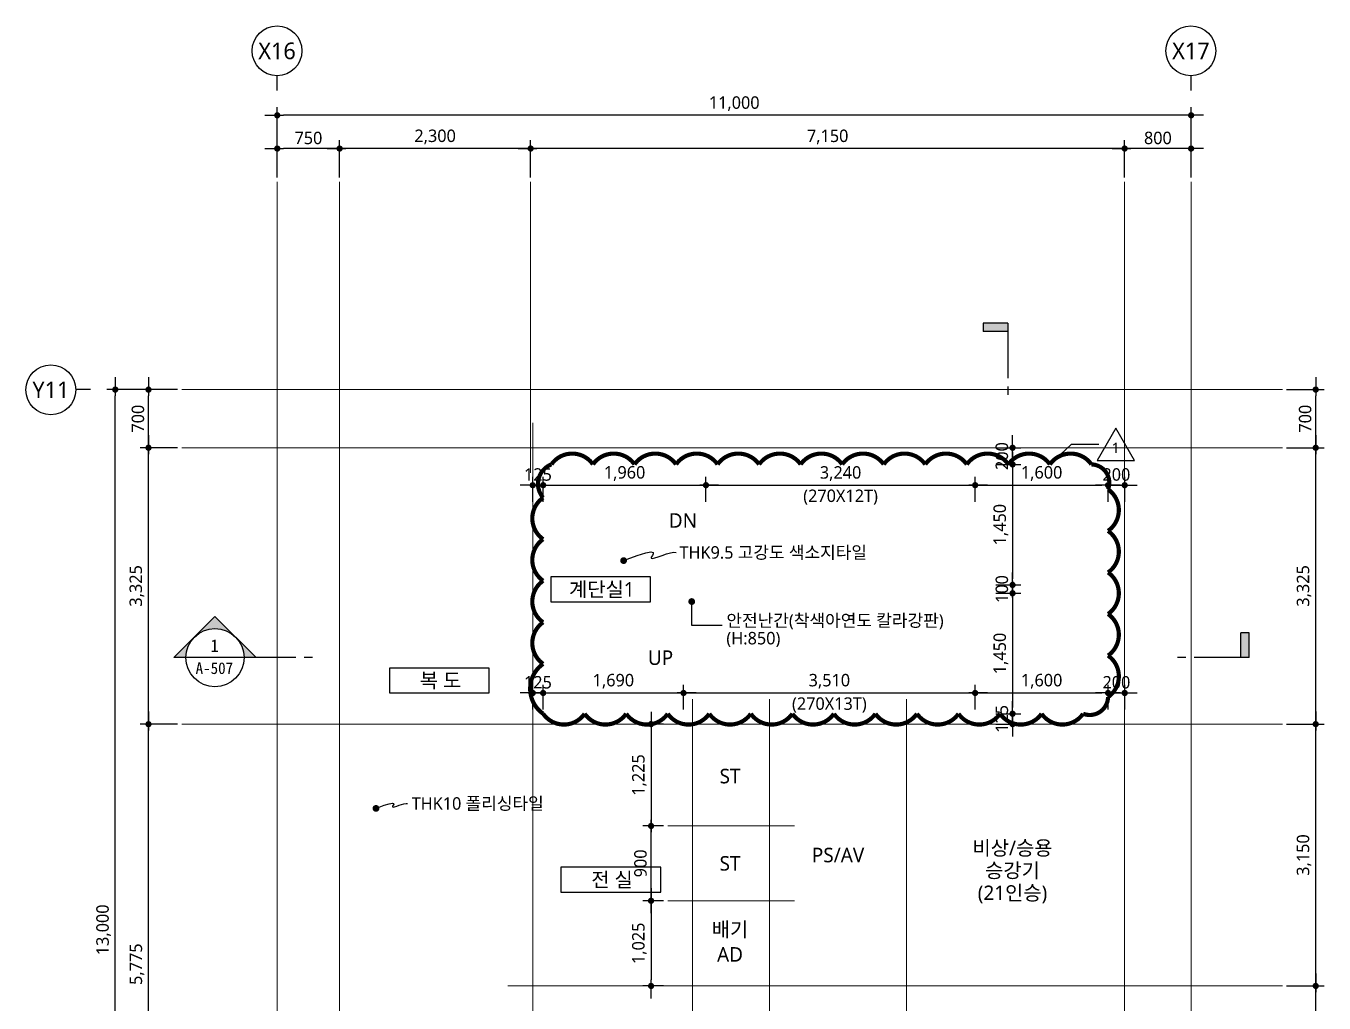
# Model space of a CAD drawing. Header units: millimetres. Extents: x 1424731 to 1631737, y 707248 to 849681.
# Drawn here: x 1526899 to 1542524, y 837926 to 849681 of the extents above; entities that cross this region are included whole.
import ezdxf
from ezdxf.enums import TextEntityAlignment as Align

# ---------------------------------------------------------------- set-up
doc = ezdxf.new("R2010")
doc.units = ezdxf.units.MM
doc.header["$MEASUREMENT"] = 0
doc.linetypes.add('CEN', pattern=[62, 60, -1, 0, -1])
doc.layers.get('0').update_dxf_attribs({"linetype": 'CONTINUOUS'})
for name, color, linetype, lineweight in [('A-AXIS-BUBL', 7, 'CONTINUOUS', 25), ('A-BORD-TEXT', 3, 'CONTINUOUS', 25), ('A-CNTL', 1, 'CEN', 15), ('A-DIMS', 7, 'CONTINUOUS', 25), ('A-MKXS-LEAD', 7, 'CONTINUOUS', 25), ('A-MKXS-MAK1', 3, 'CONTINUOUS', 25), ('A-MKXS-TEXT1', 3, 'CONTINUOUS', 25), ('A-MKXS-TEXT2', 7, 'CONTINUOUS', 25), ('A-MKXX-NAME', 3, 'CONTINUOUS', 25), ('A-MKXX-SYMB', 7, 'CONTINUOUS', 25), ('A-XXXX-TXT2', 3, 'CONTINUOUS', 25), ('REV-202205', 20, 'CONTINUOUS', 25)]:
    doc.layers.add(name, color=color, linetype=linetype, lineweight=lineweight)
doc.styles.add('HY울릉도L', font='')
doc.styles.add('돋움체', font='')
doc.styles.add('맑은고딕', font='malgun.ttf')
doc.styles.get('HY울릉도L').set_extended_font_data('HYwulM')
doc.styles.get('돋움체').set_extended_font_data('DotumChe')
doc.dimstyles.new('CDIM', dxfattribs={"dimtxt": 3, "dimasz": 1.5, "dimexe": 2, "dimexo": 1, "dimgap": 1, "dimtad": 1, "dimdec": 0, "dimrnd": 0.5, "dimzin": 0, "dimdsep": 32, "dimlunit": 6, "dimtxsty": 'HY울릉도L', "dimblk1": '_CIDOT', "dimblk2": '_CIDOT', "dimsah": 1, "dimcen": 5.5, "dimclrd": 2, "dimclre": 2, "dimclrt": 7, "dimadec": 0, "dimazin": 0, "dimtfac": 1, "dimtdec": 0, "dimtix": 1, "dimtmove": 2, "dimatfit": 1, "dimldrblk": '_CIDOT', "dimfxl": 1, "dimtolj": 1, "dimtzin": 0, "dimlwd": -1, "dimarcsym": 0})

# ---------------------------------------------------------------- blocks, each defined once
blk = doc.blocks.new('_CIDOT')
at = {"color": 0, "linetype": 'ByBlock'}
blk.add_line((2, 0), (-1, 0), dxfattribs=at)
at = {"color": 0, "linetype": 'ByBlock', "const_width": 0.5}
blk.add_lwpolyline([(-0.25, 0, 1), (0.25, 0, 1)], format="xyb", close=True, dxfattribs=at)
blk = doc.blocks.new('*D425')
at = {"layer": 'A-DIMS', "lineweight": -2, "transparency": 16777216}
for p, q in [((-1200, 0), (-2050, 0)), ((-1200, -13000), (-2050, -13000))]:
    blk.add_line(p, q, dxfattribs=at)
at = {"layer": 'A-DIMS', "transparency": 16777216}
blk.add_line((-1950, -12925), (-1950, -75), dxfattribs=at)
at = {"layer": 'A-DIMS', "transparency": 16777216, "xscale": 75, "yscale": 75, "zscale": 75}
for p, rotation in [((-1950, 0), 90), ((-1950, -13000), 270)]:
    blk.add_blockref('_CIDOT', p, dxfattribs=dict(at, rotation=rotation))
at = {"layer": 'A-DIMS', "color": 3, "transparency": 16777216, "insert": (-2090, -6500), "char_height": 150, "attachment_point": 5, "rotation": 90, "style": '맑은고딕'}
blk.add_mtext('\\A1;13,000', dxfattribs=at)
blk = doc.blocks.new('*D427')
at = {"layer": 'A-DIMS', "lineweight": -2, "transparency": 16777216}
for p, q in [((12150, -7175), (12600, -7175)), ((12150, -9825), (12600, -9825))]:
    blk.add_line(p, q, dxfattribs=at)
at = {"layer": 'A-DIMS', "transparency": 16777216}
blk.add_line((12500, -9750), (12500, -7250), dxfattribs=at)
at = {"layer": 'A-DIMS', "transparency": 16777216, "xscale": 75, "yscale": 75, "zscale": 75}
for p, rotation in [((12500, -7175), 90), ((12500, -9825), 270)]:
    blk.add_blockref('_CIDOT', p, dxfattribs=dict(at, rotation=rotation))
at = {"layer": 'A-DIMS', "color": 3, "transparency": 16777216, "insert": (12360, -8500), "char_height": 150, "attachment_point": 5, "rotation": 90, "style": '맑은고딕'}
blk.add_mtext('\\A1;2,650', dxfattribs=at)
blk = doc.blocks.new('*D428')
at = {"layer": 'A-DIMS', "lineweight": -2, "transparency": 16777216}
for p, q in [((12150, -4025), (12600, -4025)), ((12150, -7175), (12600, -7175))]:
    blk.add_line(p, q, dxfattribs=at)
at = {"layer": 'A-DIMS', "transparency": 16777216}
blk.add_line((12500, -7100), (12500, -4100), dxfattribs=at)
at = {"layer": 'A-DIMS', "transparency": 16777216, "xscale": 75, "yscale": 75, "zscale": 75}
for p, rotation in [((12500, -4025), 90), ((12500, -7175), 270)]:
    blk.add_blockref('_CIDOT', p, dxfattribs=dict(at, rotation=rotation))
at = {"layer": 'A-DIMS', "color": 3, "transparency": 16777216, "insert": (12360, -5600), "char_height": 150, "attachment_point": 5, "rotation": 90, "style": '맑은고딕'}
blk.add_mtext('\\A1;3,150', dxfattribs=at)
blk = doc.blocks.new('*D429')
at = {"layer": 'A-DIMS', "lineweight": -2, "transparency": 16777216}
for p, q in [((12150, -700), (12600, -700)), ((12150, -4025), (12600, -4025))]:
    blk.add_line(p, q, dxfattribs=at)
at = {"layer": 'A-DIMS', "transparency": 16777216}
blk.add_line((12500, -3950), (12500, -775), dxfattribs=at)
at = {"layer": 'A-DIMS', "transparency": 16777216, "xscale": 75, "yscale": 75, "zscale": 75}
for p, rotation in [((12500, -700), 90), ((12500, -4025), 270)]:
    blk.add_blockref('_CIDOT', p, dxfattribs=dict(at, rotation=rotation))
at = {"layer": 'A-DIMS', "color": 3, "transparency": 16777216, "insert": (12360, -2362), "char_height": 150, "attachment_point": 5, "rotation": 90, "style": '맑은고딕'}
blk.add_mtext('\\A1;3,325', dxfattribs=at)
blk = doc.blocks.new('*D430')
at = {"layer": 'A-DIMS', "lineweight": -2, "transparency": 16777216}
for p, q in [((12150, 0), (12600, 0)), ((12150, -700), (12600, -700))]:
    blk.add_line(p, q, dxfattribs=at)
at = {"layer": 'A-DIMS', "transparency": 16777216}
blk.add_line((12500, -625), (12500, -75), dxfattribs=at)
at = {"layer": 'A-DIMS', "transparency": 16777216, "xscale": 75, "yscale": 75, "zscale": 75}
for p, rotation in [((12500, 0), 90), ((12500, -700), 270)]:
    blk.add_blockref('_CIDOT', p, dxfattribs=dict(at, rotation=rotation))
at = {"layer": 'A-DIMS', "color": 3, "transparency": 16777216, "insert": (12373, -350), "char_height": 150, "attachment_point": 5, "rotation": 90, "style": '맑은고딕'}
blk.add_mtext('\\A1;700', dxfattribs=at)
blk = doc.blocks.new('*D433')
at = {"layer": 'A-DIMS', "lineweight": -2, "transparency": 16777216}
for p, q in [((-1200, -4025), (-1650, -4025)), ((-1200, -9800), (-1650, -9800))]:
    blk.add_line(p, q, dxfattribs=at)
at = {"layer": 'A-DIMS', "transparency": 16777216}
blk.add_line((-1550, -9725), (-1550, -4100), dxfattribs=at)
at = {"layer": 'A-DIMS', "transparency": 16777216, "xscale": 75, "yscale": 75, "zscale": 75}
for p, rotation in [((-1550, -4025), 90), ((-1550, -9800), 270)]:
    blk.add_blockref('_CIDOT', p, dxfattribs=dict(at, rotation=rotation))
at = {"layer": 'A-DIMS', "color": 3, "transparency": 16777216, "insert": (-1689, -6913), "char_height": 150, "attachment_point": 5, "rotation": 90, "style": '맑은고딕'}
blk.add_mtext('\\A1;5,775', dxfattribs=at)
blk = doc.blocks.new('*D434')
at = {"layer": 'A-DIMS', "lineweight": -2, "transparency": 16777216}
for p, q in [((-1200, 0), (-1650, 0)), ((-1200, -700), (-1650, -700))]:
    blk.add_line(p, q, dxfattribs=at)
at = {"layer": 'A-DIMS', "transparency": 16777216}
blk.add_line((-1550, -625), (-1550, -75), dxfattribs=at)
at = {"layer": 'A-DIMS', "transparency": 16777216, "xscale": 75, "yscale": 75, "zscale": 75}
for p, rotation in [((-1550, 0), 90), ((-1550, -700), 270)]:
    blk.add_blockref('_CIDOT', p, dxfattribs=dict(at, rotation=rotation))
at = {"layer": 'A-DIMS', "color": 3, "transparency": 16777216, "insert": (-1677, -350), "char_height": 150, "attachment_point": 5, "rotation": 90, "style": '맑은고딕'}
blk.add_mtext('\\A1;700', dxfattribs=at)
blk = doc.blocks.new('*D414')
at = {"layer": 'A-DIMS', "lineweight": -2, "transparency": 16777216}
for p, q in [((3050, 2550), (3050, 3000)), ((10200, 2550), (10200, 3000))]:
    blk.add_line(p, q, dxfattribs=at)
at = {"layer": 'A-DIMS', "transparency": 16777216}
blk.add_line((10125, 2900), (3125, 2900), dxfattribs=at)
at = {"layer": 'A-DIMS', "transparency": 16777216, "xscale": 75, "yscale": 75, "zscale": 75, "rotation": 180}
blk.add_blockref('_CIDOT', (3050, 2900), dxfattribs=at)
at = {"layer": 'A-DIMS', "transparency": 16777216, "xscale": 75, "yscale": 75, "zscale": 75}
blk.add_blockref('_CIDOT', (10200, 2900), dxfattribs=at)
at = {"layer": 'A-DIMS', "color": 3, "transparency": 16777216, "insert": (6625, 3040), "char_height": 150, "attachment_point": 5, "style": '맑은고딕'}
blk.add_mtext('\\A1;7,150', dxfattribs=at)
blk = doc.blocks.new('*D415')
at = {"layer": 'A-DIMS', "lineweight": -2, "transparency": 16777216}
for p, q in [((0, 2550), (0, 3400)), ((11000, 2550), (11000, 3400))]:
    blk.add_line(p, q, dxfattribs=at)
at = {"layer": 'A-DIMS', "transparency": 16777216}
blk.add_line((10925, 3300), (75, 3300), dxfattribs=at)
at = {"layer": 'A-DIMS', "transparency": 16777216, "xscale": 75, "yscale": 75, "zscale": 75, "rotation": 180}
blk.add_blockref('_CIDOT', (0, 3300), dxfattribs=at)
at = {"layer": 'A-DIMS', "transparency": 16777216, "xscale": 75, "yscale": 75, "zscale": 75}
blk.add_blockref('_CIDOT', (11000, 3300), dxfattribs=at)
at = {"layer": 'A-DIMS', "color": 3, "transparency": 16777216, "insert": (5500, 3440), "char_height": 150, "attachment_point": 5, "style": '맑은고딕'}
blk.add_mtext('\\A1;11,000', dxfattribs=at)
blk = doc.blocks.new('*D416')
at = {"layer": 'A-DIMS', "lineweight": -2, "transparency": 16777216}
for p, q in [((10200, 2550), (10200, 3000)), ((11000, 2550), (11000, 3000))]:
    blk.add_line(p, q, dxfattribs=at)
at = {"layer": 'A-DIMS', "transparency": 16777216}
blk.add_line((10925, 2900), (10275, 2900), dxfattribs=at)
at = {"layer": 'A-DIMS', "transparency": 16777216, "xscale": 75, "yscale": 75, "zscale": 75, "rotation": 180}
blk.add_blockref('_CIDOT', (10200, 2900), dxfattribs=at)
at = {"layer": 'A-DIMS', "transparency": 16777216, "xscale": 75, "yscale": 75, "zscale": 75}
blk.add_blockref('_CIDOT', (11000, 2900), dxfattribs=at)
at = {"layer": 'A-DIMS', "color": 3, "transparency": 16777216, "insert": (10600, 3027), "char_height": 150, "attachment_point": 5, "style": '맑은고딕'}
blk.add_mtext('\\A1;800', dxfattribs=at)
blk = doc.blocks.new('*D417')
at = {"layer": 'A-DIMS', "lineweight": -2, "transparency": 16777216}
for p, q in [((750, 2550), (750, 3000)), ((3050, 2550), (3050, 3000))]:
    blk.add_line(p, q, dxfattribs=at)
at = {"layer": 'A-DIMS', "transparency": 16777216}
blk.add_line((2975, 2900), (825, 2900), dxfattribs=at)
at = {"layer": 'A-DIMS', "transparency": 16777216, "xscale": 75, "yscale": 75, "zscale": 75, "rotation": 180}
blk.add_blockref('_CIDOT', (750, 2900), dxfattribs=at)
at = {"layer": 'A-DIMS', "transparency": 16777216, "xscale": 75, "yscale": 75, "zscale": 75}
blk.add_blockref('_CIDOT', (3050, 2900), dxfattribs=at)
at = {"layer": 'A-DIMS', "color": 3, "transparency": 16777216, "insert": (1900, 3040), "char_height": 150, "attachment_point": 5, "style": '맑은고딕'}
blk.add_mtext('\\A1;2,300', dxfattribs=at)
blk = doc.blocks.new('*D418')
at = {"layer": 'A-DIMS', "lineweight": -2, "transparency": 16777216}
for p, q in [((0, 2550), (0, 3000)), ((750, 2550), (750, 3000))]:
    blk.add_line(p, q, dxfattribs=at)
at = {"layer": 'A-DIMS', "transparency": 16777216}
blk.add_line((675, 2900), (75, 2900), dxfattribs=at)
at = {"layer": 'A-DIMS', "transparency": 16777216, "xscale": 75, "yscale": 75, "zscale": 75, "rotation": 180}
blk.add_blockref('_CIDOT', (0, 2900), dxfattribs=at)
at = {"layer": 'A-DIMS', "transparency": 16777216, "xscale": 75, "yscale": 75, "zscale": 75}
blk.add_blockref('_CIDOT', (750, 2900), dxfattribs=at)
at = {"layer": 'A-DIMS', "color": 3, "transparency": 16777216, "insert": (375, 3027), "char_height": 150, "attachment_point": 5, "style": '맑은고딕'}
blk.add_mtext('\\A1;750', dxfattribs=at)
blk = doc.blocks.new('*D419')
at = {"layer": 'A-DIMS', "lineweight": -2, "transparency": 16777216}
for p, q in [((-1200, -700), (-1650, -700)), ((-1200, -4025), (-1650, -4025))]:
    blk.add_line(p, q, dxfattribs=at)
at = {"layer": 'A-DIMS', "transparency": 16777216}
blk.add_line((-1550, -3950), (-1550, -775), dxfattribs=at)
at = {"layer": 'A-DIMS', "transparency": 16777216, "xscale": 75, "yscale": 75, "zscale": 75}
for p, rotation in [((-1550, -700), 90), ((-1550, -4025), 270)]:
    blk.add_blockref('_CIDOT', p, dxfattribs=dict(at, rotation=rotation))
at = {"layer": 'A-DIMS', "color": 3, "transparency": 16777216, "insert": (-1690, -2362), "char_height": 150, "attachment_point": 5, "rotation": 90, "style": '맑은고딕'}
blk.add_mtext('\\A1;3,325', dxfattribs=at)
blk = doc.blocks.new('CORE 1- 단면')
at = {"layer": 'A-MKXS-MAK1'}
for points in [[(9245, 15395), (9245, 15495), (9545, 15495), (9545, 15395)], [(12350, 11770), (12450, 11770), (12450, 11470), (12350, 11470)]]:
    blk.add_hatch(color=256, dxfattribs=at).paths.add_polyline_path(points)
h = blk.add_hatch(color=256, dxfattribs=at)
h.paths.add_polyline_path([(0, 11965), (247, 11717, 0.414214), (-247, 11717)])
h.paths.add_polyline_path([(247, 11717), (495, 11470), (350, 11470, 0.198912)])
h.paths.add_polyline_path([(-247, 11717, 0.198912), (-350, 11470), (-495, 11470)])
for p, q in [((9245, 15495), (9245, 15395)), ((9545, 15495), (9245, 15495)), ((9545, 15495), (9545, 14832)), ((9545, 15395), (9245, 15395)), ((9545, 14732), (9545, 14632)), ((-495, 11470), (0, 11965)), ((495, 11470), (0, 11965)), ((12450, 11770), (12350, 11770)), ((12350, 11470), (12350, 11770)), ((12450, 11470), (12450, 11770)), ((973, 11470), (-495, 11470)), ((1173, 11470), (1073, 11470)), ((11687, 11470), (11587, 11470)), ((12450, 11470), (11787, 11470))]:
    blk.add_line(p, q, dxfattribs=at)
blk.add_circle((0, 11470), 350, dxfattribs=at)
at = {"layer": 'A-MKXS-TEXT2', "style": '돋움체'}
for s, height, p in [('1', 150, (-4, 11614)), ('A-507', 140, (-7, 11342))]:
    blk.add_text(s, height=height, dxfattribs=at).set_placement(p, align=Align.MIDDLE)
blk = doc.blocks.new('*D503')
at = {"layer": 'A-DIMS', "lineweight": -2, "transparency": 16777216}
for p, q in [((1534574, 839156), (1534324, 839156)), ((1534574, 838131), (1534324, 838131))]:
    blk.add_line(p, q, dxfattribs=at)
at = {"layer": 'A-DIMS', "transparency": 16777216}
blk.add_line((1534424, 839081), (1534424, 838206), dxfattribs=at)
at = {"layer": 'A-DIMS', "transparency": 16777216, "xscale": 75, "yscale": 75, "zscale": 75}
for p, rotation in [((1534424, 839156), 90), ((1534424, 838131), 270)]:
    blk.add_blockref('_CIDOT', p, dxfattribs=dict(at, rotation=rotation))
at = {"layer": 'A-DIMS', "color": 3, "transparency": 16777216, "insert": (1534284, 838644), "char_height": 150, "attachment_point": 5, "rotation": 90, "style": '맑은고딕'}
blk.add_mtext('\\A1;1,025', dxfattribs=at)
blk = doc.blocks.new('*D504')
at = {"layer": 'A-DIMS', "lineweight": -2, "transparency": 16777216}
for p, q in [((1534574, 840056), (1534324, 840056)), ((1534574, 839156), (1534324, 839156))]:
    blk.add_line(p, q, dxfattribs=at)
at = {"layer": 'A-DIMS', "transparency": 16777216}
blk.add_line((1534424, 839231), (1534424, 839981), dxfattribs=at)
at = {"layer": 'A-DIMS', "transparency": 16777216, "xscale": 75, "yscale": 75, "zscale": 75}
for p, rotation in [((1534424, 840056), 90), ((1534424, 839156), 270)]:
    blk.add_blockref('_CIDOT', p, dxfattribs=dict(at, rotation=rotation))
at = {"layer": 'A-DIMS', "color": 3, "transparency": 16777216, "insert": (1534297, 839606), "char_height": 150, "attachment_point": 5, "rotation": 90, "style": '맑은고딕'}
blk.add_mtext('\\A1;900', dxfattribs=at)
blk = doc.blocks.new('*D505')
at = {"layer": 'A-DIMS', "lineweight": -2, "transparency": 16777216}
for p, q in [((1534574, 841281), (1534324, 841281)), ((1534574, 840056), (1534324, 840056))]:
    blk.add_line(p, q, dxfattribs=at)
at = {"layer": 'A-DIMS', "transparency": 16777216}
blk.add_line((1534424, 841206), (1534424, 840131), dxfattribs=at)
at = {"layer": 'A-DIMS', "transparency": 16777216, "xscale": 75, "yscale": 75, "zscale": 75}
for p, rotation in [((1534424, 841281), 90), ((1534424, 840056), 270)]:
    blk.add_blockref('_CIDOT', p, dxfattribs=dict(at, rotation=rotation))
at = {"layer": 'A-DIMS', "color": 3, "transparency": 16777216, "insert": (1534284, 840669), "char_height": 150, "attachment_point": 5, "rotation": 90, "style": '맑은고딕'}
blk.add_mtext('\\A1;1,225', dxfattribs=at)
blk = doc.blocks.new('*D706')
at = {"layer": 'A-DIMS', "lineweight": -2, "transparency": 16777216}
for p, q in [((1534815, 841456), (1534815, 841756)), ((1538325, 841456), (1538325, 841756))]:
    blk.add_line(p, q, dxfattribs=at)
at = {"layer": 'A-DIMS', "transparency": 16777216}
blk.add_line((1534890, 841656), (1538250, 841656), dxfattribs=at)
at = {"layer": 'A-DIMS', "transparency": 16777216, "xscale": 75, "yscale": 75, "zscale": 75, "rotation": 180}
blk.add_blockref('_CIDOT', (1534815, 841656), dxfattribs=at)
at = {"layer": 'A-DIMS', "transparency": 16777216, "xscale": 75, "yscale": 75, "zscale": 75}
blk.add_blockref('_CIDOT', (1538325, 841656), dxfattribs=at)
at = {"layer": 'A-DIMS', "color": 3, "transparency": 16777216, "char_height": 150, "attachment_point": 5, "style": '맑은고딕'}
for s, insert in [('\\A1;3,510', (1536570, 841797)), ('\\A1;(270X13T)', (1536570, 841512))]:
    blk.add_mtext(s, dxfattribs=dict(at, insert=insert))
blk = doc.blocks.new('*D707')
at = {"layer": 'A-DIMS', "lineweight": -2, "transparency": 16777216}
for p, q in [((1538325, 841456), (1538325, 841756)), ((1539925, 841456), (1539925, 841756))]:
    blk.add_line(p, q, dxfattribs=at)
at = {"layer": 'A-DIMS', "transparency": 16777216}
blk.add_line((1538400, 841656), (1539850, 841656), dxfattribs=at)
at = {"layer": 'A-DIMS', "transparency": 16777216, "xscale": 75, "yscale": 75, "zscale": 75, "rotation": 180}
blk.add_blockref('_CIDOT', (1538325, 841656), dxfattribs=at)
at = {"layer": 'A-DIMS', "transparency": 16777216, "xscale": 75, "yscale": 75, "zscale": 75}
blk.add_blockref('_CIDOT', (1539925, 841656), dxfattribs=at)
at = {"layer": 'A-DIMS', "color": 3, "transparency": 16777216, "insert": (1539125, 841797), "char_height": 150, "attachment_point": 5, "style": '맑은고딕'}
blk.add_mtext('\\A1;1,600', dxfattribs=at)
blk = doc.blocks.new('*D708')
at = {"layer": 'A-DIMS', "lineweight": -2, "transparency": 16777216}
for p, q in [((1539925, 841456), (1539925, 841756)), ((1540125, 841456), (1540125, 841756))]:
    blk.add_line(p, q, dxfattribs=at)
at = {"layer": 'A-DIMS', "transparency": 16777216}
for p, q in [((1539850, 841656), (1539775, 841656)), ((1539925, 841656), (1540125, 841656)), ((1540200, 841656), (1540275, 841656))]:
    blk.add_line(p, q, dxfattribs=at)
at = {"layer": 'A-DIMS', "transparency": 16777216, "xscale": 75, "yscale": 75, "zscale": 75}
blk.add_blockref('_CIDOT', (1539925, 841656), dxfattribs=at)
at = {"layer": 'A-DIMS', "transparency": 16777216, "xscale": 75, "yscale": 75, "zscale": 75, "rotation": 180}
blk.add_blockref('_CIDOT', (1540125, 841656), dxfattribs=at)
at = {"layer": 'A-DIMS', "color": 3, "transparency": 16777216, "insert": (1540025, 841784), "char_height": 150, "attachment_point": 5, "style": '맑은고딕'}
blk.add_mtext('\\A1;200', dxfattribs=at)
blk = doc.blocks.new('*D709')
at = {"layer": 'A-DIMS', "lineweight": -2, "transparency": 16777216}
for p, q in [((1533000, 841456), (1533000, 841756)), ((1533125, 841456), (1533125, 841756))]:
    blk.add_line(p, q, dxfattribs=at)
at = {"layer": 'A-DIMS', "transparency": 16777216}
for p, q in [((1532925, 841656), (1532850, 841656)), ((1533000, 841656), (1533125, 841656)), ((1533200, 841656), (1533275, 841656))]:
    blk.add_line(p, q, dxfattribs=at)
at = {"layer": 'A-DIMS', "transparency": 16777216, "xscale": 75, "yscale": 75, "zscale": 75}
blk.add_blockref('_CIDOT', (1533000, 841656), dxfattribs=at)
at = {"layer": 'A-DIMS', "transparency": 16777216, "xscale": 75, "yscale": 75, "zscale": 75, "rotation": 180}
blk.add_blockref('_CIDOT', (1533125, 841656), dxfattribs=at)
at = {"layer": 'A-DIMS', "color": 3, "transparency": 16777216, "insert": (1533062, 841784), "char_height": 150, "attachment_point": 5, "style": '맑은고딕'}
blk.add_mtext('\\A1;125', dxfattribs=at)
blk = doc.blocks.new('*D696')
at = {"layer": 'A-DIMS', "lineweight": -2, "transparency": 16777216}
for p, q in [((1538575, 842856), (1538875, 842856)), ((1538575, 841406), (1538875, 841406))]:
    blk.add_line(p, q, dxfattribs=at)
at = {"layer": 'A-DIMS', "transparency": 16777216}
blk.add_line((1538775, 842781), (1538775, 841481), dxfattribs=at)
at = {"layer": 'A-DIMS', "transparency": 16777216, "xscale": 75, "yscale": 75, "zscale": 75}
for p, rotation in [((1538775, 842856), 90), ((1538775, 841406), 270)]:
    blk.add_blockref('_CIDOT', p, dxfattribs=dict(at, rotation=rotation))
at = {"layer": 'A-DIMS', "color": 3, "transparency": 16777216, "insert": (1538634, 842131), "char_height": 150, "attachment_point": 5, "rotation": 90, "style": '맑은고딕'}
blk.add_mtext('\\A1;1,450', dxfattribs=at)
blk = doc.blocks.new('*D697')
at = {"layer": 'A-DIMS', "transparency": 16777216}
for p, q in [((1538775, 841481), (1538775, 841556)), ((1538775, 841281), (1538775, 841406)), ((1538775, 841206), (1538775, 841131))]:
    blk.add_line(p, q, dxfattribs=at)
at = {"layer": 'A-DIMS', "lineweight": -2, "transparency": 16777216}
for p, q in [((1538575, 841406), (1538875, 841406)), ((1538575, 841281), (1538875, 841281))]:
    blk.add_line(p, q, dxfattribs=at)
at = {"layer": 'A-DIMS', "transparency": 16777216, "xscale": 75, "yscale": 75, "zscale": 75}
for p, rotation in [((1538775, 841406), 270), ((1538775, 841281), 90)]:
    blk.add_blockref('_CIDOT', p, dxfattribs=dict(at, rotation=rotation))
at = {"layer": 'A-DIMS', "color": 3, "transparency": 16777216, "insert": (1538647, 841344), "char_height": 150, "attachment_point": 5, "rotation": 90, "style": '맑은고딕'}
blk.add_mtext('\\A1;125', dxfattribs=at)
blk = doc.blocks.new('*D698')
at = {"layer": 'A-DIMS', "lineweight": -2, "transparency": 16777216}
for p, q in [((1538575, 844406), (1538875, 844406)), ((1538575, 842956), (1538875, 842956))]:
    blk.add_line(p, q, dxfattribs=at)
at = {"layer": 'A-DIMS', "transparency": 16777216}
blk.add_line((1538775, 844331), (1538775, 843031), dxfattribs=at)
at = {"layer": 'A-DIMS', "transparency": 16777216, "xscale": 75, "yscale": 75, "zscale": 75}
for p, rotation in [((1538775, 844406), 90), ((1538775, 842956), 270)]:
    blk.add_blockref('_CIDOT', p, dxfattribs=dict(at, rotation=rotation))
at = {"layer": 'A-DIMS', "color": 3, "transparency": 16777216, "insert": (1538634, 843681), "char_height": 150, "attachment_point": 5, "rotation": 90, "style": '맑은고딕'}
blk.add_mtext('\\A1;1,450', dxfattribs=at)
blk = doc.blocks.new('*D699')
at = {"layer": 'A-DIMS', "transparency": 16777216}
for p, q in [((1538775, 843031), (1538775, 843106)), ((1538775, 842856), (1538775, 842956)), ((1538775, 842781), (1538775, 842706))]:
    blk.add_line(p, q, dxfattribs=at)
at = {"layer": 'A-DIMS', "lineweight": -2, "transparency": 16777216}
for p, q in [((1538575, 842956), (1538875, 842956)), ((1538575, 842856), (1538875, 842856))]:
    blk.add_line(p, q, dxfattribs=at)
at = {"layer": 'A-DIMS', "transparency": 16777216, "xscale": 75, "yscale": 75, "zscale": 75}
for p, rotation in [((1538775, 842956), 270), ((1538775, 842856), 90)]:
    blk.add_blockref('_CIDOT', p, dxfattribs=dict(at, rotation=rotation))
at = {"layer": 'A-DIMS', "color": 3, "transparency": 16777216, "insert": (1538647, 842906), "char_height": 150, "attachment_point": 5, "rotation": 90, "style": '맑은고딕'}
blk.add_mtext('\\A1;100', dxfattribs=at)
blk = doc.blocks.new('*D700')
at = {"layer": 'A-DIMS', "transparency": 16777216}
for p, q in [((1538775, 844681), (1538775, 844756)), ((1538775, 844406), (1538775, 844606)), ((1538775, 844331), (1538775, 844256))]:
    blk.add_line(p, q, dxfattribs=at)
at = {"layer": 'A-DIMS', "lineweight": -2, "transparency": 16777216}
for p, q in [((1538575, 844606), (1538875, 844606)), ((1538575, 844406), (1538875, 844406))]:
    blk.add_line(p, q, dxfattribs=at)
at = {"layer": 'A-DIMS', "transparency": 16777216, "xscale": 75, "yscale": 75, "zscale": 75}
for p, rotation in [((1538775, 844606), 270), ((1538775, 844406), 90)]:
    blk.add_blockref('_CIDOT', p, dxfattribs=dict(at, rotation=rotation))
at = {"layer": 'A-DIMS', "color": 3, "transparency": 16777216, "insert": (1538647, 844506), "char_height": 150, "attachment_point": 5, "rotation": 90, "style": '맑은고딕'}
blk.add_mtext('\\A1;200', dxfattribs=at)
blk = doc.blocks.new('*D701')
at = {"layer": 'A-DIMS', "lineweight": -2, "transparency": 16777216}
for p, q in [((1533125, 841456), (1533125, 841756)), ((1534815, 841456), (1534815, 841756))]:
    blk.add_line(p, q, dxfattribs=at)
at = {"layer": 'A-DIMS', "transparency": 16777216}
blk.add_line((1533200, 841656), (1534740, 841656), dxfattribs=at)
at = {"layer": 'A-DIMS', "transparency": 16777216, "xscale": 75, "yscale": 75, "zscale": 75, "rotation": 180}
blk.add_blockref('_CIDOT', (1533125, 841656), dxfattribs=at)
at = {"layer": 'A-DIMS', "transparency": 16777216, "xscale": 75, "yscale": 75, "zscale": 75}
blk.add_blockref('_CIDOT', (1534815, 841656), dxfattribs=at)
at = {"layer": 'A-DIMS', "color": 3, "transparency": 16777216, "insert": (1533970, 841797), "char_height": 150, "attachment_point": 5, "style": '맑은고딕'}
blk.add_mtext('\\A1;1,690', dxfattribs=at)
blk = doc.blocks.new('*D702')
at = {"layer": 'A-DIMS', "lineweight": -2, "transparency": 16777216}
for p, q in [((1535085, 843956), (1535085, 844256)), ((1538325, 843956), (1538325, 844256))]:
    blk.add_line(p, q, dxfattribs=at)
at = {"layer": 'A-DIMS', "transparency": 16777216}
blk.add_line((1535160, 844156), (1538250, 844156), dxfattribs=at)
at = {"layer": 'A-DIMS', "transparency": 16777216, "xscale": 75, "yscale": 75, "zscale": 75, "rotation": 180}
blk.add_blockref('_CIDOT', (1535085, 844156), dxfattribs=at)
at = {"layer": 'A-DIMS', "transparency": 16777216, "xscale": 75, "yscale": 75, "zscale": 75}
blk.add_blockref('_CIDOT', (1538325, 844156), dxfattribs=at)
at = {"layer": 'A-DIMS', "color": 3, "transparency": 16777216, "char_height": 150, "attachment_point": 5, "style": '맑은고딕'}
for s, insert in [('\\A1;3,240', (1536705, 844296)), ('\\A1;(270X12T)', (1536705, 844012))]:
    blk.add_mtext(s, dxfattribs=dict(at, insert=insert))
blk = doc.blocks.new('*D703')
at = {"layer": 'A-DIMS', "lineweight": -2, "transparency": 16777216}
for p, q in [((1539925, 843956), (1539925, 844256)), ((1540125, 843956), (1540125, 844256))]:
    blk.add_line(p, q, dxfattribs=at)
at = {"layer": 'A-DIMS', "transparency": 16777216}
for p, q in [((1539850, 844156), (1539775, 844156)), ((1539925, 844156), (1540125, 844156)), ((1540200, 844156), (1540275, 844156))]:
    blk.add_line(p, q, dxfattribs=at)
at = {"layer": 'A-DIMS', "transparency": 16777216, "xscale": 75, "yscale": 75, "zscale": 75}
blk.add_blockref('_CIDOT', (1539925, 844156), dxfattribs=at)
at = {"layer": 'A-DIMS', "transparency": 16777216, "xscale": 75, "yscale": 75, "zscale": 75, "rotation": 180}
blk.add_blockref('_CIDOT', (1540125, 844156), dxfattribs=at)
at = {"layer": 'A-DIMS', "color": 3, "transparency": 16777216, "insert": (1540025, 844284), "char_height": 150, "attachment_point": 5, "style": '맑은고딕'}
blk.add_mtext('\\A1;200', dxfattribs=at)
blk = doc.blocks.new('*D704')
at = {"layer": 'A-DIMS', "lineweight": -2, "transparency": 16777216}
for p, q in [((1533000, 843956), (1533000, 844256)), ((1533125, 843956), (1533125, 844256))]:
    blk.add_line(p, q, dxfattribs=at)
at = {"layer": 'A-DIMS', "transparency": 16777216}
for p, q in [((1532925, 844156), (1532850, 844156)), ((1533000, 844156), (1533125, 844156)), ((1533200, 844156), (1533275, 844156))]:
    blk.add_line(p, q, dxfattribs=at)
at = {"layer": 'A-DIMS', "transparency": 16777216, "xscale": 75, "yscale": 75, "zscale": 75}
blk.add_blockref('_CIDOT', (1533000, 844156), dxfattribs=at)
at = {"layer": 'A-DIMS', "transparency": 16777216, "xscale": 75, "yscale": 75, "zscale": 75, "rotation": 180}
blk.add_blockref('_CIDOT', (1533125, 844156), dxfattribs=at)
at = {"layer": 'A-DIMS', "color": 3, "transparency": 16777216, "insert": (1533062, 844284), "char_height": 150, "attachment_point": 5, "style": '맑은고딕'}
blk.add_mtext('\\A1;125', dxfattribs=at)
blk = doc.blocks.new('*D705')
at = {"layer": 'A-DIMS', "lineweight": -2, "transparency": 16777216}
for p, q in [((1533125, 843956), (1533125, 844256)), ((1535085, 843956), (1535085, 844256))]:
    blk.add_line(p, q, dxfattribs=at)
at = {"layer": 'A-DIMS', "transparency": 16777216}
blk.add_line((1533200, 844156), (1535010, 844156), dxfattribs=at)
at = {"layer": 'A-DIMS', "transparency": 16777216, "xscale": 75, "yscale": 75, "zscale": 75, "rotation": 180}
blk.add_blockref('_CIDOT', (1533125, 844156), dxfattribs=at)
at = {"layer": 'A-DIMS', "transparency": 16777216, "xscale": 75, "yscale": 75, "zscale": 75}
blk.add_blockref('_CIDOT', (1535085, 844156), dxfattribs=at)
at = {"layer": 'A-DIMS', "color": 3, "transparency": 16777216, "insert": (1534105, 844297), "char_height": 150, "attachment_point": 5, "style": '맑은고딕'}
blk.add_mtext('\\A1;1,960', dxfattribs=at)
blk = doc.blocks.new('*D755')
at = {"layer": 'A-DIMS', "lineweight": -2, "transparency": 16777216}
for p, q in [((1538325, 843956), (1538325, 844256)), ((1539925, 843956), (1539925, 844256))]:
    blk.add_line(p, q, dxfattribs=at)
at = {"layer": 'A-DIMS', "transparency": 16777216}
blk.add_line((1538400, 844156), (1539850, 844156), dxfattribs=at)
at = {"layer": 'A-DIMS', "transparency": 16777216, "xscale": 75, "yscale": 75, "zscale": 75, "rotation": 180}
blk.add_blockref('_CIDOT', (1538325, 844156), dxfattribs=at)
at = {"layer": 'A-DIMS', "transparency": 16777216, "xscale": 75, "yscale": 75, "zscale": 75}
blk.add_blockref('_CIDOT', (1539925, 844156), dxfattribs=at)
at = {"layer": 'A-DIMS', "color": 3, "transparency": 16777216, "insert": (1539125, 844297), "char_height": 150, "attachment_point": 5, "style": '맑은고딕'}
blk.add_mtext('\\A1;1,600', dxfattribs=at)
blk = doc.blocks.new('A$C098F3C96')
at = {"layer": 'REV-202205'}
for p, q in [((-3124, 1954), (-5684, -454)), ((225, 1954), (-3124, 1954))]:
    blk.add_line(p, q, dxfattribs=at)
blk.add_lwpolyline([(2252, 3900), (0, 0), (4504, 0)], close=True, dxfattribs=at)
at = {"layer": 'A-BORD-TEXT', "style": '맑은고딕'}
blk.add_text('1', height=1250, dxfattribs=at).set_placement((2227, 1534), align=Align.MIDDLE)
blk = doc.blocks.new('CORE2_GRID')
at = {"layer": 'A-AXIS-BUBL', "ltscale": 0.2}
for p, q in [((0, 3600), (0, 3775)), ((11000, 3600), (11000, 3775)), ((-2250, 0), (-2425, 0))]:
    blk.add_line(p, q, dxfattribs=at)
for centre in [(-2.9, 4075), (10997.1, 4075), (-2725, -2.9)]:
    blk.add_circle(centre, 300, dxfattribs=at)
at = {"layer": 'A-CNTL'}
for p, q in [((0, -14600), (0, 2500)), ((750, -14600), (750, 2500)), ((3050, -1000), (3050, 2500)), ((10200, -14600), (10200, 2500)), ((11000, -14600), (11000, 2500)), ((12100, 0), (-1150, 0)), ((3075, -11150), (3075, -400)), ((12100, -700), (-1150, -700)), ((5000, -7475), (5000, -3725)), ((5925, -7475), (5925, -3725)), ((7575, -7475), (7575, -3725)), ((12100, -4025), (-1150, -4025)), ((6225, -5250), (4700, -5250)), ((6225, -6150), (4700, -6150)), ((12100, -7175), (2775, -7175))]:
    blk.add_line(p, q, dxfattribs=at)
at = {"layer": 'A-XXXX-TXT2', "ltscale": 0.2, "style": '맑은고딕'}
for s, p in [('X16', (-2.9, 4075)), ('X17', (10997.1, 4075)), ('Y11', (-2725, -2.9))]:
    blk.add_text(s, height=200, dxfattribs=at).set_placement(p, align=Align.MIDDLE)
at = {"layer": 'A-DIMS'}
for base, p1, p2, angle, picture, middle in [((0, 3300), (11000, 2500), (0, 2500), 180, '*D415', (5500, 3440.5)), ((0, 2900), (750, 2500), (0, 2500), 180, '*D418', (375, 3027.5)), ((750, 2900), (3050, 2500), (750, 2500), 180, '*D417', (1900, 3040.1)), ((3050, 2900), (10200, 2500), (3050, 2500), 180, '*D414', (6625, 3040.5)), ((10200, 2900), (11000, 2500), (10200, 2500), 180, '*D416', (10600, 3027.5)), ((-1950, 0), (-1150, -13000), (-1150, 0), 270, '*D425', (-2090.5, -6500)), ((-1550, 0), (-1150, -700), (-1150, 0), 270, '*D434', (-1677.5, -350)), ((12500, 0), (12100, -700), (12100, 0), 270, '*D430', (12372.5, -350)), ((-1550, -700), (-1150, -4025), (-1150, -700), 270, '*D419', (-1690.1, -2362.5)), ((12500, -700), (12100, -4025), (12100, -700), 270, '*D429', (12359.9, -2362.5)), ((-1550, -4025), (-1150, -9800), (-1150, -4025), 270, '*D433', (-1688.9, -6912.5)), ((12500, -4025), (12100, -7175), (12100, -4025), 270, '*D428', (12359.5, -5600)), ((12500, -7175), (12100, -9825), (12100, -7175), 270, '*D427', (12359.9, -8500))]:
    dim = blk.add_linear_dim(base=base, p1=p1, p2=p2, angle=angle, dimstyle='CDIM', override={"dimscale": 50, "dimtxsty": '맑은고딕', "dimclrd": 256, "dimclre": 256, "dimclrt": 3}, dxfattribs=at)
    dim.commit()
    dim.dimension.update_dxf_attribs({"geometry": picture, "text_midpoint": middle})

msp = doc.modelspace()

# ---------------------------------------------------------------- linework, layer by layer
at = {"layer": 'A-MKXS-LEAD', "const_width": 40}
for points in [[(1534072.7, 843250.7, 1), (1534114.1, 843246.5, 1)], [(1534892.7, 842754, -1), (1534934.2, 842758.1, -1)], [(1531092, 840269.8, 1), (1531133.5, 840265.7, 1)]]:
    msp.add_lwpolyline(points, format="xyb", close=True, dxfattribs=at)
at = {"layer": 'A-MKXS-LEAD'}
for points in [[(1534093.4, 843248.6), (1534256.3, 843310), (1534362.5, 843343.2), (1534422.9, 843353.9), (1534448.5, 843348.1), (1534450.4, 843331.6), (1534439.6, 843310.3), (1534427.1, 843289.9), (1534423.8, 843276.5), (1534438.3, 843274.3), (1534468.5, 843281.6), (1534509.9, 843295.3), (1534558, 843312.1), (1534608.4, 843329), (1534656.4, 843342.6), (1534697.6, 843349.8), (1534727.3, 843347.4)], [(1535280.5, 842467.9), (1534913.5, 842467.9), (1534913.5, 842756)], [(1531111.9, 840267.4), (1531209.6, 840304.3), (1531273.3, 840324.2), (1531309.6, 840330.6), (1531325, 840327.2), (1531326.1, 840317.3), (1531319.6, 840304.4), (1531312.1, 840292.3), (1531310.2, 840284.2), (1531318.8, 840282.9), (1531336.9, 840287.3), (1531361.8, 840295.5), (1531390.7, 840305.6), (1531420.9, 840315.7), (1531449.7, 840323.8), (1531474.4, 840328.1), (1531492.3, 840326.7)]]:
    msp.add_lwpolyline(points, dxfattribs=at)
at = {"layer": 'A-MKXX-SYMB'}
for points in [[(1533216.5, 842752.9), (1534416.5, 842752.9), (1534416.5, 843052.9), (1533216.5, 843052.9)], [(1531274.5, 841656.2), (1532474.5, 841656.2), (1532474.5, 841956.2), (1531274.5, 841956.2)], [(1533339.5, 839259), (1534539.5, 839259), (1534539.5, 839559), (1533339.5, 839559)]]:
    msp.add_lwpolyline(points, close=True, dxfattribs=at)
at = {"layer": 'REV-202205', "const_width": 50}
msp.add_lwpolyline([(1533124.5, 841406.2, 0.5205671), (1533624.5, 841406.2, 0.5205671), (1534124.5, 841406.2, 0.5205671), (1534624.5, 841406.2, 0.5205671), (1535124.5, 841406.2, 0.5205671), (1535624.5, 841406.2, 0.5205671), (1536124.5, 841406.2, 0.5205671), (1536624.5, 841406.2, 0.5205671), (1537124.5, 841406.2, 0.5205671), (1537624.5, 841406.2, 0.5205671), (1538124.5, 841406.2, 0.5205671), (1538624.5, 841406.2, 0.5205671), (1539124.5, 841406.2, 0.5205671), (1539624.5, 841406.2, 0.5205671), (1539924.5, 841606.2, 0.5205671), (1539924.5, 842106.2, 0.5205671), (1539924.5, 842606.2, 0.5205671), (1539924.5, 843106.2, 0.5205671), (1539924.5, 843606.2, 0.5205671), (1539924.5, 844106.2, 0.5205671), (1539724.5, 844406.2, 0.5205671), (1539224.5, 844406.2, 0.5205671), (1538724.5, 844406.2, 0.5205671), (1538224.5, 844406.2, 0.5205671), (1537724.5, 844406.2, 0.5205671), (1537224.5, 844406.2, 0.5205671), (1536724.5, 844406.2, 0.5205671), (1536224.5, 844406.2, 0.5205671), (1535724.5, 844406.2, 0.5205671), (1535224.5, 844406.2, 0.5205671), (1534724.5, 844406.2, 0.5205671), (1534224.5, 844406.2, 0.5205671), (1533724.5, 844406.2, 0.5205671), (1533224.5, 844406.2, 0.5205671), (1533124.5, 844006.2, 0.5205671), (1533124.5, 843506.2, 0.5205671), (1533124.5, 843006.2, 0.5205671), (1533124.5, 842506.2, 0.5205671), (1533124.5, 842006.2, 0.5205671)], format="xyb", close=True, dxfattribs=at)

# ---------------------------------------------------------------- block references
at = {"xscale": 0.1, "yscale": 0.1, "zscale": 0.1}
msp.add_blockref('A$C098F3C96', (1539792.9, 844451.6), dxfattribs=at)
at = {"layer": 'A-DIMS'}
for name, p in [('CORE2_GRID', (1529924.5, 845306.2)), ('CORE 1- 단면', (1529174.5, 830611.3))]:
    msp.add_blockref(name, p, dxfattribs=at)

# ---------------------------------------------------------------- texts
at = {"layer": 'A-MKXS-TEXT1', "style": '맑은고딕'}
for s, p in [('THK9.5 고강도 색소지타일', (1534765.5, 843347.4)), ('안전난간(착색아연도 칼라강판)', (1535330.5, 842528.5)), ('(H:850)', (1535330.5, 842315.5)), ('THK10 폴리싱타일', (1531542.3, 840326.7))]:
    msp.add_text(s, height=150, dxfattribs=at).set_placement(p, align=Align.MIDDLE_LEFT)
at = {"layer": 'A-MKXX-NAME', "style": '맑은고딕'}
for s, p in [('DN', (1534807.8, 843731)), ('계단실1', (1533831.1, 842902.9)), ('UP', (1534537.8, 842081)), ('복 도', (1531889, 841806.2)), ('ST', (1535374.5, 840656.2)), ('비상/승용', (1538774.5, 839791.2)), ('ST', (1535374.5, 839606.2)), ('PS/AV', (1536674.5, 839706.2)), ('승강기', (1538774.5, 839521.2)), ('전 실', (1533954, 839409)), ('(21인승)', (1538774.5, 839251.2)), ('배기', (1535374.5, 838810.4)), ('AD', (1535374.5, 838510.4))]:
    msp.add_text(s, height=175, dxfattribs=at).set_placement(p, align=Align.MIDDLE_CENTER)

# ---------------------------------------------------------------- dimensions: what is measured, and where the dimension line sits
at = {"layer": 'A-DIMS'}
for base, p1, p2, angle, picture, middle in [((1538774.5, 844606), (1538524.5, 844406), (1538524.5, 844606), 270, '*D700', (1538647, 844506)), ((1538774.5, 842956), (1538524.5, 844406), (1538524.5, 842956), 90, '*D698', (1538634, 843681)), ((1538774.5, 842956), (1538524.5, 842856), (1538524.5, 842956), 270, '*D699', (1538646.6, 842906)), ((1538774.5, 841406), (1538524.5, 842856), (1538524.5, 841406), 90, '*D696', (1538634, 842131)), ((1534424.5, 840056.2), (1534624.5, 841281.2), (1534624.5, 840056.2), 270, '*D505', (1534284, 840668.7)), ((1538774.5, 841406), (1538524.5, 841281), (1538524.5, 841406), 270, '*D697', (1538646.6, 841343.5)), ((1534424.5, 840056.2), (1534624.5, 839156.2), (1534624.5, 840056.2), 90, '*D504', (1534297, 839606.2)), ((1534424.5, 838131.2), (1534624.5, 839156.2), (1534624.5, 838131.2), 270, '*D503', (1534284, 838643.7))]:
    dim = msp.add_linear_dim(base=base, p1=p1, p2=p2, angle=angle, dimstyle='CDIM', override={"dimscale": 50, "dimtxsty": '맑은고딕', "dimclrd": 256, "dimclre": 256, "dimclrt": 3}, dxfattribs=at)
    dim.commit()
    dim.dimension.update_dxf_attribs({"geometry": picture, "text_midpoint": middle})
for base, p1, p2, text, picture, middle in [((1533124.5, 844156), (1532999.5, 843906), (1533124.5, 843906), '<>\\X', '*D704', (1533062, 844156)), ((1535084.5, 844156.1), (1533124.5, 843906), (1535084.5, 843906), '<>\\X', '*D705', (1534104.5, 844156.1)), ((1538324.5, 844156), (1535084.5, 843906), (1538324.5, 843906.1), '<>\\X(270X12T)', '*D702', (1536704.5, 844156)), ((1539924.5, 844156), (1538324.5, 843906), (1539924.5, 843906), '<>\\X', '*D755', (1539124.5, 844156)), ((1540124.5, 844156), (1539924.5, 843906), (1540124.5, 843906), '<>\\X', '*D703', (1540024.5, 844156)), ((1533124.5, 841656), (1532999.5, 841406), (1533124.5, 841406), '<>\\X', '*D709', (1533062, 841656)), ((1534814.5, 841656.1), (1533124.5, 841406), (1534814.5, 841406), '<>\\X', '*D701', (1533969.5, 841656.1)), ((1538324.5, 841656), (1534814.5, 841406), (1538324.5, 841406.1), '<>\\X(270X13T)', '*D706', (1536569.5, 841656)), ((1539924.5, 841656.1), (1538324.5, 841406.1), (1539924.5, 841406), '<>\\X', '*D707', (1539124.5, 841656.1)), ((1540124.5, 841656), (1539924.5, 841406), (1540124.5, 841406), '<>\\X', '*D708', (1540024.5, 841656))]:
    dim = msp.add_linear_dim(base=base, p1=p1, p2=p2, angle=180, text=text, dimstyle='CDIM', override={"dimscale": 50, "dimtxsty": '맑은고딕', "dimclrd": 256, "dimclre": 256, "dimclrt": 3}, dxfattribs=at)
    dim.commit()
    dim.dimension.update_dxf_attribs({"geometry": picture, "text_midpoint": middle})

doc.saveas('drawing.dxf')
